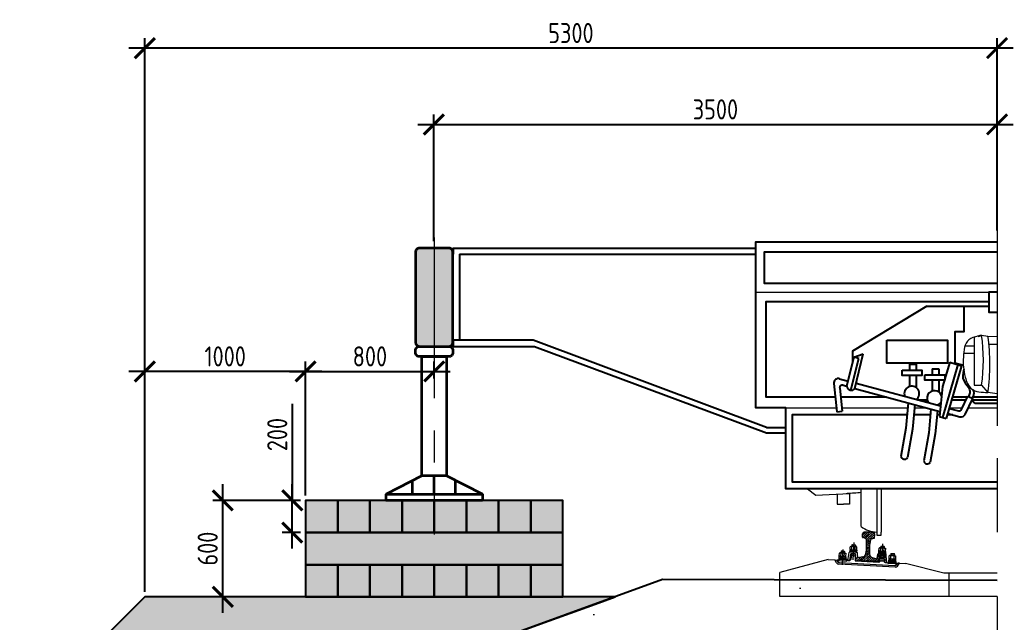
# Model space of a CAD drawing. Header units: millimetres. Extents: x -43929 to 22019, y 6537 to 66314.
# Drawn here: x -37753 to -31576, y 41404 to 45158 of the extents above; entities that cross this region are included whole.
import ezdxf

# ---------------------------------------------------------------- set-up
doc = ezdxf.new("R2010")
doc.units = ezdxf.units.MM
doc.set_wipeout_variables(frame=1)
doc.linetypes.add('CENTER', pattern=[16, 10, -2, 2, -2])
doc.linetypes.add('K5LT32768', pattern=[0])
for name, color, linetype, lineweight in [('1', 7, 'Continuous', 35), ('axes2', 40, 'CENTER', 13), ('dim', 4, 'Continuous', 15), ('hatch2', 7, 'Continuous', 9), ('line2', 7, 'Continuous', 18), ('line3', 7, 'Continuous', 25)]:
    doc.layers.add(name, color=color, linetype=linetype, lineweight=lineweight)
doc.layers.add('line1', color=5, linetype='Continuous', true_color=0x0000ff)
doc.styles.add('ГОСТ 2.304', font='CS_Gost2304.shx')
doc.dimstyles.new('СПДС', dxfattribs={"dimscale": 100, "dimtxt": 2.5, "dimasz": 2.5, "dimexe": 1.25, "dimexo": 0.625, "dimtad": 1, "dimdec": 0, "dimrnd": 0.001, "dimtxsty": 'ГОСТ 2.304', "dimblk": 'ARCHTICK', "dimblk1": 'ARCHTICK', "dimblk2": 'ARCHTICK', "dimcen": 2.5, "dimdle": 2, "dimadec": 0, "dimazin": 2, "dimtfac": 0.75, "dimtdec": 4, "dimtmove": 1, "dimatfit": 3, "dimfxl": 1, "dimtolj": 1, "dimarcsym": 1})
pattern_1 = [(132.0186, (-37752.278, 34535.874), (-7.076385, -6.375767), [])]

# ---------------------------------------------------------------- blocks, each defined once
blk = doc.blocks.new('опора под атригер 1')
at = {"layer": 'line3', "ltscale": 1000, "true_color": 0xffffff}
h = blk.add_hatch(color=7, dxfattribs=at)
h.dxf.hatch_style = 1
h.paths.add_polyline_path([(767281.9, 220197.3), (765681.9, 220197.3), (765681.9, 219597.3), (767281.9, 219597.3)])
at = {"layer": 'line3', "ltscale": 1000}
for points in [[(765681.9, 219997.3), (765881.9, 219997.3), (765881.9, 220197.3), (765681.9, 220197.3)], [(765881.9, 219997.3), (766081.9, 219997.3), (766081.9, 220197.3), (765881.9, 220197.3)], [(766081.9, 219997.3), (766281.9, 219997.3), (766281.9, 220197.3), (766081.9, 220197.3)], [(766281.9, 219997.3), (766481.9, 219997.3), (766481.9, 220197.3), (766281.9, 220197.3)], [(766481.9, 219997.3), (766681.9, 219997.3), (766681.9, 220197.3), (766481.9, 220197.3)], [(766681.9, 219997.3), (766881.9, 219997.3), (766881.9, 220197.3), (766681.9, 220197.3)], [(766881.9, 219997.3), (767081.9, 219997.3), (767081.9, 220197.3), (766881.9, 220197.3)], [(767081.9, 219997.3), (767281.9, 219997.3), (767281.9, 220197.3), (767081.9, 220197.3)], [(765681.9, 219797.3), (767281.9, 219797.3), (767281.9, 219997.3), (765681.9, 219997.3)], [(765681.9, 219597.3), (765881.9, 219597.3), (765881.9, 219797.3), (765681.9, 219797.3)], [(765881.9, 219597.3), (766081.9, 219597.3), (766081.9, 219797.3), (765881.9, 219797.3)], [(766081.9, 219597.3), (766281.9, 219597.3), (766281.9, 219797.3), (766081.9, 219797.3)], [(766281.9, 219597.3), (766481.9, 219597.3), (766481.9, 219797.3), (766281.9, 219797.3)], [(766481.9, 219597.3), (766681.9, 219597.3), (766681.9, 219797.3), (766481.9, 219797.3)], [(766681.9, 219597.3), (766881.9, 219597.3), (766881.9, 219797.3), (766681.9, 219797.3)], [(766881.9, 219597.3), (767081.9, 219597.3), (767081.9, 219797.3), (766881.9, 219797.3)], [(767081.9, 219597.3), (767281.9, 219597.3), (767281.9, 219797.3), (767081.9, 219797.3)]]:
    blk.add_lwpolyline(points, close=True, dxfattribs=at)
blk = doc.blocks.new('_ArchTick')
at = {"color": 0, "linetype": 'ByBlock', "const_width": 0.15}
blk.add_lwpolyline([(-0.5, -0.5), (0.5, 0.5)], dxfattribs=at)
blk = doc.blocks.new('*D169')
at = {"layer": 'Defpoints', "color": 0, "ltscale": 1000, "transparency": 16777216}
for p in [(-36058.3, 42167.7), (-35975.7, 42167.7), (-35975.7, 41967.7)]:
    blk.add_point(p, dxfattribs=at)
at = {"layer": 'dim', "color": 0, "lineweight": -2, "ltscale": 1000, "transparency": 16777216}
for p, q in [((-36058.3, 42769.3), (-36058.3, 42167.7)), ((-36058.3, 41867.7), (-36058.3, 42267.7)), ((-36007, 42167.7), (-36120.8, 42167.7)), ((-36007, 41967.7), (-36120.8, 41967.7))]:
    blk.add_line(p, q, dxfattribs=at)
at = {"layer": 'dim', "color": 0, "lineweight": -2, "ltscale": 1000, "transparency": 16777216, "xscale": 125, "yscale": 125, "zscale": 125}
for p, rotation in [((-36058.3, 42167.7), 90), ((-36058.3, 41967.7), 270)]:
    blk.add_blockref('_ArchTick', p, dxfattribs=dict(at, rotation=rotation))
at = {"layer": 'dim', "color": 0, "ltscale": 1000, "transparency": 16777216, "insert": (-36152, 42577.4), "char_height": 125, "attachment_point": 5, "rotation": 90, "style": 'ГОСТ 2.304'}
blk.add_mtext('\\A1;200', dxfattribs=at)
blk = doc.blocks.new('*D170')
at = {"layer": 'Defpoints', "color": 0, "ltscale": 1000, "transparency": 16777216}
for p in [(-36490.7, 42167.7), (-36058.3, 42167.7), (-36144.9, 41567.7)]:
    blk.add_point(p, dxfattribs=at)
at = {"layer": 'dim', "color": 0, "lineweight": -2, "ltscale": 1000, "transparency": 16777216}
for p, q in [((-36490.7, 41467.7), (-36490.7, 42267.7)), ((-36089.5, 42167.7), (-36553.2, 42167.7)), ((-36176.1, 41567.7), (-36553.2, 41567.7))]:
    blk.add_line(p, q, dxfattribs=at)
at = {"layer": 'dim', "color": 0, "lineweight": -2, "ltscale": 1000, "transparency": 16777216, "xscale": 125, "yscale": 125, "zscale": 125}
for p, rotation in [((-36490.7, 42167.7), 90), ((-36490.7, 41567.7), 270)]:
    blk.add_blockref('_ArchTick', p, dxfattribs=dict(at, rotation=rotation))
at = {"layer": 'dim', "color": 0, "ltscale": 1000, "transparency": 16777216, "insert": (-36584.5, 41867.7), "char_height": 125, "attachment_point": 5, "rotation": 90, "style": 'ГОСТ 2.304'}
blk.add_mtext('\\A1;600', dxfattribs=at)
blk = doc.blocks.new('*D171')
at = {"layer": 'Defpoints', "color": 0, "ltscale": 1000, "transparency": 16777216}
for p in [(-36975.7, 42970.1), (-35975.7, 42167.7), (-36975.7, 41567.7)]:
    blk.add_point(p, dxfattribs=at)
at = {"layer": 'dim', "color": 0, "lineweight": -2, "ltscale": 1000, "transparency": 16777216}
for p, q in [((-36975.7, 41598.9), (-36975.7, 43032.6)), ((-35975.7, 42198.9), (-35975.7, 43032.6)), ((-35875.7, 42970.1), (-37075.7, 42970.1))]:
    blk.add_line(p, q, dxfattribs=at)
at = {"layer": 'dim', "color": 0, "lineweight": -2, "ltscale": 1000, "transparency": 16777216, "xscale": 125, "yscale": 125, "zscale": 125, "rotation": 180}
blk.add_blockref('_ArchTick', (-36975.7, 42970.1), dxfattribs=at)
at = {"layer": 'dim', "color": 0, "lineweight": -2, "ltscale": 1000, "transparency": 16777216, "xscale": 125, "yscale": 125, "zscale": 125}
blk.add_blockref('_ArchTick', (-35975.7, 42970.1), dxfattribs=at)
at = {"layer": 'dim', "color": 0, "ltscale": 1000, "transparency": 16777216, "insert": (-36475.7, 43063.9), "char_height": 125, "attachment_point": 5, "style": 'ГОСТ 2.304'}
blk.add_mtext('\\A1;1000', dxfattribs=at)
blk = doc.blocks.new('*D172')
at = {"layer": 'Defpoints', "color": 0, "ltscale": 1000, "transparency": 16777216}
for p in [(-31675.7, 44507.1), (-31675.7, 43815.7), (-35178.4, 43750.2)]:
    blk.add_point(p, dxfattribs=at)
at = {"layer": 'dim', "color": 0, "lineweight": -2, "ltscale": 1000, "transparency": 16777216}
for p, q in [((-35178.4, 43781.4), (-35178.4, 44569.6)), ((-31675.7, 43846.9), (-31675.7, 44569.6)), ((-35278.4, 44507.1), (-31575.7, 44507.1))]:
    blk.add_line(p, q, dxfattribs=at)
at = {"layer": 'dim', "color": 0, "lineweight": -2, "ltscale": 1000, "transparency": 16777216, "xscale": 125, "yscale": 125, "zscale": 125, "rotation": 180}
blk.add_blockref('_ArchTick', (-35178.4, 44507.1), dxfattribs=at)
at = {"layer": 'dim', "color": 0, "lineweight": -2, "ltscale": 1000, "transparency": 16777216, "xscale": 125, "yscale": 125, "zscale": 125}
blk.add_blockref('_ArchTick', (-31675.7, 44507.1), dxfattribs=at)
at = {"layer": 'dim', "color": 0, "ltscale": 1000, "transparency": 16777216, "insert": (-33427.1, 44600.9), "char_height": 125, "attachment_point": 5, "style": 'ГОСТ 2.304'}
blk.add_mtext('\\A1;3500', dxfattribs=at)
blk = doc.blocks.new('*D173')
at = {"layer": 'Defpoints', "color": 0, "ltscale": 1000, "transparency": 16777216}
for p in [(-36975.7, 44982.3), (-31675.7, 44507.1), (-36975.7, 42970.1)]:
    blk.add_point(p, dxfattribs=at)
at = {"layer": 'dim', "color": 0, "lineweight": -2, "ltscale": 1000, "transparency": 16777216}
for p, q in [((-36975.7, 43001.4), (-36975.7, 45044.8)), ((-31675.7, 44538.4), (-31675.7, 45044.8)), ((-31575.7, 44982.3), (-37075.7, 44982.3))]:
    blk.add_line(p, q, dxfattribs=at)
at = {"layer": 'dim', "color": 0, "lineweight": -2, "ltscale": 1000, "transparency": 16777216, "xscale": 125, "yscale": 125, "zscale": 125, "rotation": 180}
blk.add_blockref('_ArchTick', (-36975.7, 44982.3), dxfattribs=at)
at = {"layer": 'dim', "color": 0, "lineweight": -2, "ltscale": 1000, "transparency": 16777216, "xscale": 125, "yscale": 125, "zscale": 125}
blk.add_blockref('_ArchTick', (-31675.7, 44982.3), dxfattribs=at)
at = {"layer": 'dim', "color": 0, "ltscale": 1000, "transparency": 16777216, "insert": (-34325.7, 45076), "char_height": 125, "attachment_point": 5, "style": 'ГОСТ 2.304'}
blk.add_mtext('\\A1;5300', dxfattribs=at)
blk = doc.blocks.new('аутр. стойка')
blk.add_wipeout([(780274.8, 203353.2), (780274.8, 203392.4), (780499.1, 203506.2), (780499.1, 204247.7), (780652.2, 204247.7), (780652.2, 203506.2), (780874.8, 203392.4), (780874.8, 203353.2)]).dxf.layer = 'hatch2'
at = {"layer": '1', "color": 5, "ltscale": 1000, "true_color": 0x0000ff}
for p, q in [((780444.5, 203478.5), (780444.5, 203392.4)), ((780578.3, 203506.2), (780578.3, 203392.4)), ((780712.2, 203475.5), (780712.2, 203392.4))]:
    blk.add_line(p, q, dxfattribs=at)
for points in [[(780499.1, 203506.2), (780652.2, 203506.2), (780652.2, 204247.7), (780499.1, 204247.7)], [(780274.8, 203353.2), (780874.8, 203353.2), (780874.8, 203392.4), (780274.8, 203392.4)]]:
    blk.add_lwpolyline(points, close=True, dxfattribs=at)
blk.add_lwpolyline([(780274.8, 203392.4), (780499.1, 203506.2), (780652.2, 203506.2), (780874.8, 203392.4)], dxfattribs=at)
blk = doc.blocks.new('*D174')
at = {"layer": 'Defpoints', "color": 0, "ltscale": 1000, "transparency": 16777216}
for p in [(-35175.7, 42970.1), (-35175.7, 42894.8), (-35975.7, 42167.7)]:
    blk.add_point(p, dxfattribs=at)
at = {"layer": 'dim', "color": 0, "lineweight": -2, "ltscale": 1000, "transparency": 16777216}
for p, q in [((-35975.7, 42198.9), (-35975.7, 43032.6)), ((-35175.7, 42926.1), (-35175.7, 43032.6)), ((-36075.7, 42970.1), (-35075.7, 42970.1))]:
    blk.add_line(p, q, dxfattribs=at)
at = {"layer": 'dim', "color": 0, "lineweight": -2, "ltscale": 1000, "transparency": 16777216, "xscale": 125, "yscale": 125, "zscale": 125, "rotation": 180}
blk.add_blockref('_ArchTick', (-35975.7, 42970.1), dxfattribs=at)
at = {"layer": 'dim', "color": 0, "lineweight": -2, "ltscale": 1000, "transparency": 16777216, "xscale": 125, "yscale": 125, "zscale": 125}
blk.add_blockref('_ArchTick', (-35175.7, 42970.1), dxfattribs=at)
at = {"layer": 'dim', "color": 0, "ltscale": 1000, "transparency": 16777216, "insert": (-35575.7, 43063.9), "char_height": 125, "attachment_point": 5, "style": 'ГОСТ 2.304'}
blk.add_mtext('\\A1;800', dxfattribs=at)

msp = doc.modelspace()

# ---------------------------------------------------------------- hatches: boundary and pattern name
h = msp.add_hatch()
h.set_pattern_fill('AR-CONC', scale=2, angle=40, style=0)
h.set_pattern_definition([(90, (-1966510.03, -619584.64), (299.614, 209.792), [38.1, -419.1]), (35, (-1966510.03, -619584.64), (-299.614, 247.408), [30.48, -335.28117]), (140.451445, (-1966485.07, -619567.15), (9e-06, 457.19999), [32.38002, -356.18049]), (86.1842, (-1966575.34, -619506.8), (469.36576, 284.07991), [57.15, -628.65]), (136.635558, (-1966536.23, -619483.13), (45.63934, 684.27969), [48.57005, -534.27122]), (31.18415, (-1966575.34, -619506.8), (45.63934, 684.27969), [45.71993, -502.91946]), (61, (-1966520.1, -619493.6), (363.75633, 38.23233), [38.1, -419.1]), (6, (-1966520.1, -619493.6), (-142.101284, 361.64349), [30.48, -335.28]), (111.451445, (-1966489.8, -619490.42), (221.65504, 399.875824), [32.38002, -356.179875]), (77.5, (-1966510.03, -619584.64), (-103.969848, 133.516467), [0, -331.216, 0, -340.36, 0, -336.55]), (47.5, (-1966510.03, -619584.64), (-26.416002, 239.387248), [0, -194.056, 0, -323.596, 0, -128.27]), (7.5, (-1966596.81, -619657.45), (215.101575, 165.534964), [0, -127, 0, -396.24, 0, -525.78]), (357.5, (-1966635.73, -619690.1), (194.259406, 229.38685), [0, -165.1, 0, -263.144, 0, -373.38])])
h.paths.add_polyline_path([(-37074.8, 39921.7), (-36474.8, 39921.7), (-36474.8, 40321.7), (-35874.8, 40321.7), (-35874.8, 40721.7), (-35274.8, 40721.7), (-35274.8, 41121.7), (-34515.2, 41398.6), (-34175.3, 41522.5), (-34051.5, 41567.7), (-36975.7, 41567.7), (-41715.6, 36827.8), (-41821.7, 36721.7), (-41274.8, 36721.7), (-41274.8, 37121.7), (-40674.8, 37121.7), (-40674.8, 37521.7), (-40074.8, 37521.7), (-40074.8, 37921.7), (-39474.8, 37921.7), (-39474.8, 38321.7), (-38874.8, 38321.7), (-38874.8, 38721.7), (-38274.8, 38721.7), (-38274.8, 39121.7), (-37674.8, 39121.7), (-37674.8, 39521.7), (-37074.8, 39521.7)])
at = {"layer": 'hatch2', "ltscale": 1000, "true_color": 0x000000}
h = msp.add_hatch(color=18, dxfattribs=at)
h.dxf.hatch_style = 1
h.paths.add_polyline_path([(-35059.2, 43712.7, 0.414214), (-35084.2, 43737.7), (-35175.7, 43737.7), (-35059.2, 43622.1)])
h.paths.add_polyline_path([(-35292.2, 43581.5), (-35292.2, 43309.7), (-35107.4, 43126.3), (-35084.2, 43126.3, 0.414214), (-35059.2, 43151.3), (-35059.2, 43350.2)])
at = {"layer": 'hatch2', "ltscale": 1000}
h = msp.add_hatch(color=2, dxfattribs=at)
h.dxf.hatch_style = 1
h.paths.add_polyline_path([(-35059.2, 43622.1), (-35175.7, 43737.7), (-35267.2, 43737.7, 0.414214), (-35292.2, 43712.7), (-35292.2, 43581.5), (-35059.2, 43350.2)])
h.paths.add_polyline_path([(-35292.2, 43309.7), (-35292.2, 43151.3, 0.414214), (-35267.2, 43126.3), (-35107.4, 43126.3)])
at = {"layer": 'hatch2', "ltscale": 5}
h = msp.add_hatch(dxfattribs=at)
h.set_pattern_fill('ANSI31', color=256, scale=3, angle=-2.9814, style=0)
h.set_pattern_definition([(42.0186, (-32672.34, 46808.7195), (-6.375767, 7.076385), [])])
h.paths.add_polyline_path([(-32473.2, 41970.5, 0.042681), (-32503, 41969.5, 0.365078), (-32511.8, 41960.1), (-32512.9, 41938.7, 0.340622), (-32511.2, 41936.2), (-32494.6, 41930.9, -0.301939), (-32488.1, 41922.6, -0.061945), (-32491.1, 41836.3, -0.317653), (-32511.3, 41815.7), (-32552.2, 41808.2, 0.347424), (-32555.5, 41804.5), (-32555.9, 41796.6, 0.414214), (-32554, 41794.5), (-32482.6, 41790.8)])
h = msp.add_hatch(dxfattribs=at)
h.set_pattern_fill('ANSI31', color=256, scale=3, angle=-2.9814, style=0)
h.set_pattern_definition([(42.0186, (-34928.776, 48841.097), (-6.375767, 7.076385), [])])
h.paths.add_polyline_path([(-32408.6, 41796.8, 0.347424), (-32411.5, 41800.9), (-32451.4, 41812.6, -0.317653), (-32469.3, 41835.2, -0.061945), (-32463.4, 41921.4, -0.301939), (-32456, 41928.8), (-32439, 41932.4, 0.340622), (-32437, 41934.7), (-32435.9, 41956.2, 0.365078), (-32443.7, 41966.4, 0.042681), (-32473.2, 41970.5), (-32482.6, 41790.8), (-32411.1, 41787.1, 0.414214), (-32409, 41788.9)])
h = msp.add_hatch(dxfattribs=at)
h.set_pattern_fill('ANSI31', color=256, scale=3, angle=87.0186, style=0)
h.set_pattern_definition(pattern_1)
h.paths.add_polyline_path([(-32403.4, 41838.2), (-32410.9, 41838.6, 0.385314), (-32416.1, 41834.3), (-32418.8, 41816.3, -0.245802), (-32420.5, 41814.1, 0.245802), (-32421, 41813.3), (-32422.3, 41805.1, 0.307453), (-32421.8, 41804.1), (-32410, 41800.5, 0.388939), (-32409, 41801.3), (-32405.3, 41825.4, -0.385314), (-32404.3, 41826.2), (-32404, 41826.2)])
h = msp.add_hatch(dxfattribs=at)
h.set_pattern_fill('ANSI31', color=256, scale=3, angle=87.0186, style=0)
h.set_pattern_definition(pattern_1)
h.paths.add_polyline_path([(-32365.2, 41831.7, 0.385314), (-32370, 41836.4), (-32377.4, 41836.8), (-32378.1, 41824.9), (-32377.8, 41824.8, -0.385314), (-32376.9, 41823.9), (-32375, 41783.4, 0.148634), (-32374.6, 41782.3, 0.107827), (-32371.3, 41781.4), (-32362.5, 41781, 0.443716), (-32361.4, 41782), (-32361.8, 41790.4, 0.224693), (-32362.2, 41791.1, -0.224693), (-32363.4, 41793.4)])
at = {"layer": 'hatch2'}
h = msp.add_hatch(dxfattribs=at)
h.set_pattern_fill('AR-CONC', color=256, scale=10)
h.set_pattern_definition([(50, (-1951615.1, -629356.2), (1821.8467, -159.3909), [190.5, -2095.5]), (355, (-1951615.1, -629356.2), (-352.4342, 1910.5685), [152.4, -1676.4058]), (100.45144, (-1951463.3, -629369.5), (1469.4125, 1751.1775), [161.9001, -1780.9024]), (46.1842, (-1951615.1, -628848.2), (2710.7904, -420.4233), [285.75, -3143.25]), (96.63556, (-1951389.3, -628883.2), (2374.0413, 2474.2612), [242.8502, -2671.356]), (351.18415, (-1951615.1, -628848.2), (2374.0413, 2474.2612), [228.5997, -2514.5973]), (21, (-1951361.1, -628975.2), (1516.1439, -1022.652), [190.5, -2095.5]), (326, (-1951361.1, -628975.2), (618.0203, 1841.8797), [152.4, -1676.4]), (71.451445, (-1951234.8, -629060.4), (2134.1642, 819.2277), [161.9001, -1780.8994]), (37.5, (-1951615.15, -629356.2), (30.88603, 845.55039), [0, -1656.08, 0, -1701.8, 0, -1682.75]), (7.5, (-1951615.15, -629356.2), (668.19663, 1001.80575), [0, -970.28, 0, -1617.98, 0, -641.35]), (327.5, (-1952181.6, -629356.2), (1355.90595, -57.28744), [0, -635, 0, -1981.2, 0, -2628.9]), (317.5, (-1952435.6, -629356.2), (1481.2918, 254.2649), [0, -825.5, 0, -1315.72, 0, -1866.9])])
h.paths.add_polyline_path([(-31675.7, 41669.2), (-33755.7, 41675.5), (-34675.7, 41340.1), (-34675.7, 41121.7), (-35274.8, 41121.7), (-35274.8, 40721.7), (-35874.8, 40721.7), (-35874.8, 40321.7), (-36474.8, 40321.7), (-36474.8, 39921.7), (-37074.8, 39921.7), (-37074.8, 39521.7), (-37674.8, 39521.7), (-37674.8, 39121.7), (-38274.8, 39121.7), (-38274.8, 38721.7), (-38874.8, 38721.7), (-38874.8, 38321.7), (-39474.8, 38321.7), (-39474.8, 37921.7), (-40074.8, 37921.7), (-40074.8, 37521.7), (-40674.8, 37521.7), (-40674.8, 37121.7), (-41274.8, 37121.7), (-41274.8, 36721.7), (-41874.8, 36721.7), (-43929.4, 35351.9), (-31675.7, 35351.9)])

# ---------------------------------------------------------------- linework, layer by layer
at = {"layer": '1', "color": 5, "ltscale": 1000, "true_color": 0x0000ff}
for p, q in [((-35059.2, 43737.7), (-35059.2, 43699.5)), ((-35059.2, 43165.7), (-35059.2, 43126.3))]:
    msp.add_line(p, q, dxfattribs=at)
for points in [[(-35267.2, 43126.3), (-35084.2, 43126.3, 0.414214), (-35059.2, 43151.3), (-35059.2, 43712.7, 0.414214), (-35084.2, 43737.7), (-35267.2, 43737.7, 0.414214), (-35292.2, 43712.7), (-35292.2, 43151.3, 0.414214)], [(-35267.2, 43126.3), (-35084.2, 43126.3, -0.414214), (-35059.2, 43101.3), (-35059.2, 43087.2, -0.414214), (-35084.2, 43062.2), (-35267.2, 43062.2, -0.414214), (-35292.2, 43087.2), (-35292.2, 43101.3, -0.414214)]]:
    msp.add_lwpolyline(points, format="xyb", close=True, dxfattribs=at)
at = {"layer": 'axes2', "ltscale": 200}
for p, q in [((-31675.7, 44208.3), (-31675.7, 44031.1)), ((-31675.7, 43050.3), (-31675.7, 42800.3)), ((-31675.7, 41569.4), (-31675.7, 35351.9))]:
    msp.add_line(p, q, dxfattribs=at)
at = {"layer": 'axes2', "color": 30, "ltscale": 100, "true_color": 0xff8000}
msp.add_line((-31675.7, 44031.1), (-31675.7, 41970.5), dxfattribs=at)
at = {"layer": 'hatch2', "ltscale": 5}
for p, q in [((-32512.9, 41938.7), (-32511.8, 41960.4)), ((-32437, 41934.7), (-32435.9, 41956.4)), ((-32589.1, 41863.5), (-32588.2, 41879.8)), ((-32583.2, 41882.4), (-32552, 41880.8)), ((-32579, 41863), (-32578.1, 41879.3)), ((-32578.2, 41890.6), (-32578.6, 41882.2)), ((-32578.2, 41890.6), (-32575.5, 41892.9)), ((-32575.5, 41892.9), (-32576.1, 41882)), ((-32575.5, 41892.9), (-32558.6, 41892)), ((-32566.4, 41905.4), (-32572, 41798)), ((-32558.6, 41892), (-32559.1, 41881.1)), ((-32556.2, 41889.4), (-32558.6, 41892)), ((-32556.2, 41889.4), (-32556.6, 41881)), ((-32494.6, 41930.9), (-32511.2, 41936.2)), ((-32456, 41928.8), (-32439, 41932.4)), ((-32399.2, 41881.2), (-32399.6, 41872.8)), ((-32399.2, 41881.2), (-32396.5, 41883.6)), ((-32396.5, 41883.6), (-32397.1, 41872.7)), ((-32396.5, 41883.6), (-32379.6, 41882.7)), ((-32387.3, 41897.6), (-32392.6, 41794.8)), ((-32379.6, 41882.7), (-32380.1, 41871.8)), ((-32377.2, 41880.1), (-32379.6, 41882.7)), ((-32377.2, 41880.1), (-32377.6, 41871.7)), ((-32658.8, 41819.7), (-32659.5, 41807)), ((-32613.9, 41817.4), (-32658.8, 41819.7)), ((-32657.8, 41819.7), (-32614.9, 41817.5)), ((-32656.6, 41822.5), (-32655.8, 41838.8)), ((-32621.7, 41811.4), (-32651.3, 41819.4)), ((-32650.7, 41841.4), (-32619.6, 41839.7)), ((-32646.6, 41821.9), (-32645.7, 41838.3)), ((-32645.6, 41851.2), (-32646.2, 41841.1)), ((-32645.6, 41851.2), (-32643, 41853.5)), ((-32645.6, 41851.2), (-32623.7, 41850)), ((-32643, 41853.5), (-32643.7, 41841)), ((-32643, 41853.5), (-32636, 41853.2)), ((-32634.1, 41862.2), (-32639.1, 41765.9)), ((-32636, 41853.2), (-32636.2, 41850.7)), ((-32633, 41853), (-32633.2, 41850.5)), ((-32633, 41853), (-32626, 41852.7)), ((-32626, 41852.7), (-32626.7, 41840.1)), ((-32623.7, 41850), (-32626, 41852.7)), ((-32625.8, 41820.9), (-32624.9, 41837.2)), ((-32625.1, 41818), (-32625.4, 41812.4)), ((-32623.7, 41850), (-32624.2, 41840)), ((-32621.3, 41817.8), (-32622, 41805)), ((-32615.7, 41820.3), (-32614.9, 41836.7)), ((-32614.5, 41804.6), (-32613.9, 41817.4)), ((-32600.9, 41805.8), (-32595.1, 41843.7)), ((-32591.2, 41860.8), (-32591.9, 41848)), ((-32591.9, 41848), (-32575.3, 41847.1)), ((-32584.1, 41854), (-32591.6, 41854.4)), ((-32546.3, 41858.5), (-32591.2, 41860.8)), ((-32590.4, 41794.7), (-32584.3, 41834.7)), ((-32589.9, 41847.9), (-32549, 41845.8)), ((-32549, 41845.8), (-32589.9, 41847.9)), ((-32584.1, 41854), (-32584.4, 41847.6)), ((-32584.3, 41860.4), (-32553.2, 41858.8)), ((-32554.4, 41846.1), (-32584.1, 41854)), ((-32554.1, 41852.4), (-32583.7, 41860.4)), ((-32556.8, 41834.2), (-32583.3, 41835.5)), ((-32581, 41835.4), (-32581.8, 41820.9)), ((-32580.6, 41847.4), (-32580.3, 41853)), ((-32575, 41824.1), (-32561.3, 41823.4)), ((-32559.1, 41834.3), (-32559.7, 41822.8)), ((-32558.4, 41820.4), (-32558.2, 41794)), ((-32558.2, 41861.9), (-32557.4, 41878.2)), ((-32557.6, 41859), (-32557.9, 41853.5)), ((-32554.7, 41808.9), (-32555.9, 41833.2)), ((-32553.8, 41858.8), (-32554.4, 41846.1)), ((-32554.4, 41846.1), (-32547, 41845.7)), ((-32554.1, 41852.4), (-32546.6, 41852.1)), ((-32548.2, 41861.4), (-32547.3, 41877.7)), ((-32547, 41845.7), (-32546.3, 41858.5)), ((-32543.4, 41822.8), (-32544.2, 41841)), ((-32541.1, 41811.3), (-32541.5, 41819.6)), ((-32418.8, 41816.3), (-32416.1, 41834.3)), ((-32412.2, 41851.5), (-32412.9, 41838.7)), ((-32412.9, 41838.7), (-32401.4, 41838.1)), ((-32412.9, 41838.7), (-32401.6, 41838.1)), ((-32405.1, 41844.7), (-32412.6, 41845.1)), ((-32367.3, 41849.1), (-32412.2, 41851.5)), ((-32411.2, 41851.4), (-32368.3, 41849.2)), ((-32410.9, 41838.6), (-32401.4, 41838.1)), ((-32410.1, 41854.2), (-32409.2, 41870.5)), ((-32409, 41801.3), (-32405.3, 41825.4)), ((-32405.1, 41844.7), (-32405.4, 41838.3)), ((-32405.3, 41851.1), (-32374.2, 41849.5)), ((-32375.4, 41836.7), (-32405.1, 41844.7)), ((-32375.1, 41843.1), (-32404.7, 41851.1)), ((-32404.3, 41826.2), (-32402, 41826.1)), ((-32404.2, 41873.1), (-32373, 41871.5)), ((-32403.4, 41838.2), (-32404, 41826.2)), ((-32401.1, 41843.6), (-32403, 41807.4)), ((-32401.9, 41827.8), (-32380, 41826.7)), ((-32401.6, 41838.1), (-32401.3, 41843.7)), ((-32400.8, 41850), (-32400.7, 41850.9)), ((-32400, 41853.7), (-32399.1, 41870)), ((-32398.6, 41843), (-32399.4, 41827.7)), ((-32398.3, 41849.4), (-32398.2, 41850.7)), ((-32381.9, 41838.5), (-32382.5, 41826.8)), ((-32381.5, 41844.8), (-32381.3, 41849.9)), ((-32379.4, 41837.8), (-32381, 41806.3)), ((-32380.1, 41825), (-32377.8, 41824.8)), ((-32377.4, 41836.8), (-32379.4, 41836.9)), ((-32379.2, 41852.6), (-32378.4, 41868.9)), ((-32378.6, 41849.7), (-32378.9, 41844.1)), ((-32377.4, 41836.8), (-32378.1, 41824.9)), ((-32370, 41836.4), (-32377.4, 41836.8)), ((-32375, 41783.4), (-32376.9, 41823.9)), ((-32374.8, 41849.5), (-32375.4, 41836.7)), ((-32375.4, 41836.7), (-32367.9, 41836.3)), ((-32375.1, 41843.1), (-32367.6, 41842.7)), ((-32369.2, 41852.1), (-32368.3, 41868.4)), ((-32367.9, 41836.3), (-32367.3, 41849.1)), ((-32363.4, 41793.4), (-32365.2, 41831.7)), ((-32347, 41806.3), (-32346.2, 41822.7)), ((-32341.2, 41825.2), (-32310, 41823.6)), ((-32337, 41805.8), (-32336.1, 41822.1)), ((-32336.1, 41835.1), (-32336.6, 41825)), ((-32336.1, 41835.1), (-32333.4, 41837.4)), ((-32336.1, 41835.1), (-32314.1, 41833.9)), ((-32333.4, 41837.4), (-32334.1, 41824.9)), ((-32333.4, 41837.4), (-32326.4, 41837.1)), ((-32326.4, 41837.1), (-32326.6, 41834.6)), ((-32323.4, 41836.9), (-32323.6, 41834.4)), ((-32323.4, 41836.9), (-32316.5, 41836.5)), ((-32316.5, 41836.5), (-32317.1, 41824)), ((-32314.1, 41833.9), (-32316.5, 41836.5)), ((-32316.2, 41804.7), (-32315.4, 41821.1)), ((-32314.1, 41833.9), (-32314.6, 41823.9)), ((-32306.1, 41804.2), (-32305.3, 41820.5)), ((-32725.7, 41799.4), (-33025.7, 41719.4)), ((-32725.7, 41799.4), (-32685, 41797.3)), ((-32673.5, 41778.9), (-32685, 41797.3)), ((-32685, 41797.3), (-32672.8, 41796.6)), ((-32665, 41784.2), (-32672.8, 41796.6)), ((-32666.9, 41789.4), (-32668, 41796.9)), ((-32663, 41796.6), (-32668, 41796.9)), ((-32662.6, 41793.9), (-32663, 41796.6)), ((-32662.6, 41793.9), (-32663, 41796.6)), ((-32661.7, 41793.1), (-32614.8, 41790.6)), ((-32661.7, 41793.1), (-32614.8, 41790.6)), ((-32659.8, 41801), (-32660.2, 41793)), ((-32309.2, 41752.7), (-32660, 41770.9)), ((-32659.5, 41807), (-32659.8, 41801)), ((-32659.8, 41801), (-32614.8, 41798.6)), ((-32659.5, 41807), (-32625, 41805.2)), ((-32659.5, 41780.9), (-32657.5, 41780.8)), ((-32657.5, 41780.8), (-32310.6, 41762.8)), ((-32651.6, 41813), (-32652, 41806.6)), ((-32651.6, 41813), (-32652, 41806.6)), ((-32622, 41805), (-32651.6, 41813)), ((-32648.2, 41806.4), (-32647.9, 41812)), ((-32625, 41805.2), (-32625, 41805.8)), ((-32614.5, 41804.6), (-32625, 41805.2)), ((-32622, 41805), (-32614.5, 41804.6)), ((-32614.8, 41798.6), (-32615.2, 41790.6)), ((-32614.5, 41804.6), (-32614.8, 41798.6)), ((-32609.4, 41792.3), (-32607.6, 41793.8)), ((-32594.3, 41793.1), (-32607.6, 41793.8)), ((-32604, 41794.7), (-32602.8, 41802.9)), ((-32603.1, 41793.5), (-32592.5, 41793)), ((-32583.3, 41817.3), (-32586, 41799.8)), ((-32556, 41794.6), (-32556.2, 41791.2)), ((-32554, 41794.5), (-32556, 41794.6)), ((-32555.9, 41796.6), (-32555.5, 41804.5)), ((-32555.3, 41791), (-32410.2, 41783.5)), ((-32554, 41794.5), (-32482.6, 41790.8)), ((-32541.9, 41810.3), (-32553.5, 41808)), ((-32511.3, 41815.7), (-32552.2, 41808.2)), ((-32411.1, 41787.1), (-32482.6, 41790.8)), ((-32451.4, 41812.6), (-32411.5, 41800.9)), ((-32422.3, 41805.1), (-32421, 41813.3)), ((-32421.6, 41804), (-32410.3, 41800.5)), ((-32409.1, 41787), (-32411.1, 41787.1)), ((-32409.1, 41787), (-32409.3, 41783.4)), ((-32409, 41788.9), (-32408.6, 41796.8)), ((-32404, 41812.4), (-32407, 41786.1)), ((-32378.8, 41790.6), (-32406.4, 41792)), ((-32404.4, 41804.2), (-32405, 41792.9)), ((-32402.9, 41808.8), (-32404.5, 41808.9)), ((-32404.3, 41805.6), (-32404.4, 41804.2)), ((-32404, 41791.9), (-32381.6, 41790.7)), ((-32381, 41807.7), (-32402.9, 41808.8)), ((-32387.1, 41814.3), (-32400.9, 41815)), ((-32380, 41802.9), (-32380.6, 41791.7)), ((-32379.9, 41804.4), (-32380, 41802.9)), ((-32379.6, 41806.7), (-32378.7, 41789)), ((-32362.5, 41781), (-32373.1, 41781.5)), ((-32371.2, 41781.4), (-32358.5, 41780.8)), ((-32361.8, 41790.4), (-32363.4, 41793.4)), ((-32361.4, 41782), (-32361.8, 41790.4)), ((-32354.9, 41777.7), (-32358.5, 41780.8)), ((-32353.1, 41777), (-32305.2, 41774.5)), ((-32350.2, 41784.9), (-32350.6, 41776.9)), ((-32305.7, 41774.5), (-32350.6, 41776.9)), ((-32349.9, 41790.8), (-32350.2, 41784.9)), ((-32350.2, 41784.9), (-32305.2, 41782.5)), ((-32349.2, 41803.6), (-32349.9, 41790.8)), ((-32349.9, 41790.8), (-32315.4, 41789)), ((-32342.1, 41796.8), (-32349.5, 41797.2)), ((-32304.3, 41801.3), (-32349.2, 41803.6)), ((-32348.2, 41803.6), (-32305.3, 41801.3)), ((-32342.1, 41796.8), (-32342.4, 41790.5)), ((-32342.1, 41796.8), (-32342.4, 41790.5)), ((-32312.4, 41788.9), (-32342.1, 41796.8)), ((-32312.1, 41795.3), (-32341.7, 41803.2)), ((-32338.6, 41790.3), (-32338.3, 41795.8)), ((-32315.6, 41801.9), (-32315.8, 41796.3)), ((-32315.4, 41789), (-32315.4, 41789.7)), ((-32304.9, 41788.5), (-32315.4, 41789)), ((-32311.8, 41801.7), (-32312.4, 41788.9)), ((-32312.4, 41788.9), (-32304.9, 41788.5)), ((-32312.1, 41795.3), (-32304.6, 41794.9)), ((-32308.6, 41762.7), (-32310.6, 41762.8)), ((-32305.2, 41782.5), (-32305.7, 41774.5)), ((-32304.9, 41788.5), (-32305.2, 41782.5)), ((-32304.9, 41788.5), (-32304.3, 41801.3)), ((-32304.2, 41775.2), (-32303.5, 41777.9)), ((-32303.5, 41777.9), (-32298.5, 41777.7)), ((-32302.8, 41765.3), (-32293.7, 41776.9)), ((-32300.4, 41770.3), (-32298.5, 41777.7)), ((-32294.9, 41759.2), (-32281.5, 41776.3)), ((-32281.5, 41776.3), (-32293.7, 41776.9)), ((-32281.5, 41776.3), (-32245.7, 41774.4)), ((-32005.7, 41714.4), (-32245.7, 41774.4)), ((-33025.7, 41569.4), (-33025.7, 41719.4)), ((-31675.7, 41714.4), (-32005.7, 41714.4)), ((-31975.1, 41714.4), (-31975.1, 41570)), ((-31675.7, 41569.4), (-33025.7, 41569.4))]:
    msp.add_line(p, q, dxfattribs=at)
for centre, radius, start, end in [((-32501.8, 41959.6), 10, 96.79455, 177.0186), ((-32482.3, 41795.8), 175, 87.0186, 96.79455), ((-32482.3, 41795.8), 175, 77.24265, 87.0186), ((-32445.9, 41956.7), 10, 357.0186, 77.24265), ((-32568.7, 41861.1), 20.6, 56.64078, 117.39642), ((-32510.4, 41938.5), 2.5, 177.0186, 252.25841), ((-32497.5, 41921.8), 9.5, 5.05386, 72.25841), ((-32836.7, 41891.8), 350, 350.8753, 5.05386), ((-32119.8, 41854.5), 350, 168.98334, 183.1619), ((-32454.1, 41919.5), 9.5, 101.77879, 168.98334), ((-32439.5, 41934.8), 2.5, 281.77879, 357.0186), ((-32635.3, 41839.1), 20.6, 236.64078, 297.39642), ((-32636.2, 41820), 20.6, 56.64078, 117.39642), ((-32590.1, 41842.9), 5, 87.0186, 171.30801), ((-32583.3, 41834.5), 1, 87.0186, 171.30801), ((-32575.4, 41816.1), 8, 87.0186, 171.30801), ((-32567.7, 41880.1), 20.6, 236.64078, 297.39642), ((-32561.4, 41820.4), 3, 0.59493, 87.0186), ((-32556.9, 41833.2), 1, 2.72919, 87.0186), ((-32549.2, 41840.8), 5, 2.72919, 87.0186), ((-32540.4, 41822.9), 3, 182.72919, 237.96785), ((-32542.5, 41819.5), 1, 2.72919, 57.96785), ((-32515.8, 41840.3), 25, 280.38487, 350.8753), ((-32444.3, 41836.6), 25, 183.1619, 253.65233), ((-32411.1, 41833.6), 5, 87.0186, 171.30801), ((-32404.3, 41825.2), 1, 87.0186, 171.30801), ((-32388.7, 41870.8), 20.6, 236.64078, 297.39642), ((-32389.7, 41851.7), 20.6, 56.64078, 117.39642), ((-32377.9, 41823.8), 1, 2.72919, 87.0186), ((-32370.2, 41831.5), 5, 2.72919, 87.0186), ((-32326.7, 41803.9), 20.6, 56.64078, 117.39642), ((-32659.1, 41787.9), 17, 212.0186, 267.0186), ((-32657, 41790.8), 10, 188.32853, 267.0186), ((-32659.1, 41787.9), 7, 212.0186, 267.0186), ((-32661.6, 41794.1), 1, 188.32853, 267.0186), ((-32661.6, 41794.1), 1, 188.32853, 267.0186), ((-32614.4, 41798.6), 8, 267.0186, 308.4976), ((-32603.1, 41794.5), 1, 171.30801, 267.0186), ((-32601.8, 41802.8), 1, 120.65352, 171.30801), ((-32603.8, 41806.2), 3, 300.65352, 351.30801), ((-32593.9, 41801), 8, 267.0186, 351.30801), ((-32592.4, 41795), 2, 267.0186, 351.30801), ((-32555.2, 41794), 3, 180.59493, 267.0186), ((-32553.9, 41796.5), 2, 177.0186, 267.0186), ((-32551.5, 41804.3), 4, 100.38487, 177.0186), ((-32553.7, 41809), 1, 182.72919, 281.05484), ((-32542.1, 41811.2), 1, 281.05484, 2.72919), ((-32421.3, 41805), 1, 171.30801, 252.98236), ((-32420, 41813.2), 1, 116.06935, 171.30801), ((-32421.8, 41816.8), 3, 296.06935, 351.30801), ((-32412.6, 41797), 4, 357.0186, 73.65233), ((-32411, 41789.1), 2, 267.0186, 357.0186), ((-32410, 41801.5), 1, 252.98236, 351.30801), ((-32410, 41786.5), 3, 267.0186, 353.44227), ((-32404, 41792.9), 1, 177.0186, 267.0186), ((-32403.4, 41804.1), 1, 106.73468, 177.0186), ((-32403.3, 41805.6), 1, 109.7792, 177.0186), ((-32401, 41812), 3, 87.0186, 173.44227), ((-32393.5, 41778.3), 30, 64.258, 109.7792), ((-32404, 41807.5), 1, 289.79257, 357.0186), ((-32393.8, 41772.2), 34.3, 67.30252, 106.73468), ((-32387.6, 41806.3), 8, 2.72919, 87.0186), ((-32381.6, 41791.7), 1, 267.0186, 357.0186), ((-32380, 41806.2), 1, 177.0186, 244.24463), ((-32381, 41802.9), 1, 357.0186, 67.30252), ((-32380.9, 41804.4), 1, 357.0186, 64.258), ((-32370.7, 41789.4), 8, 182.72919, 267.0186), ((-32373, 41783.5), 2, 182.72919, 267.0186), ((-32362.4, 41782), 1, 267.0186, 2.72919), ((-32352.9, 41780), 3, 229.39721, 267.0186), ((-32325.7, 41823), 20.6, 236.64078, 297.39642), ((-32310.1, 41772.7), 10, 267.0186, 345.70867), ((-32308.3, 41769.7), 17, 267.0186, 322.0186), ((-32308.3, 41769.7), 7, 267.0186, 322.0186), ((-32305.1, 41775.5), 1, 267.0186, 345.70867)]:
    msp.add_arc(centre, radius, start, end, dxfattribs=at)
for points in [[(-32578.1, 41879.3), (-32583.2, 41882.4), (-32588.2, 41879.8)], [(-32557.4, 41878.2), (-32552, 41880.8), (-32547.3, 41877.7)], [(-32646.6, 41821.9), (-32651.9, 41819.4), (-32656.6, 41822.5)], [(-32645.7, 41838.3), (-32650.7, 41841.4), (-32655.8, 41838.8)], [(-32625.8, 41820.9), (-32620.8, 41817.8), (-32615.7, 41820.3)], [(-32624.9, 41837.2), (-32619.6, 41839.7), (-32614.9, 41836.7)], [(-32579, 41863), (-32584.3, 41860.4), (-32589.1, 41863.5)], [(-32558.2, 41861.9), (-32553.2, 41858.8), (-32548.2, 41861.4)], [(-32400, 41853.7), (-32405.3, 41851.1), (-32410.1, 41854.2)], [(-32399.1, 41870), (-32404.2, 41873.1), (-32409.2, 41870.5)], [(-32379.2, 41852.6), (-32374.2, 41849.5), (-32369.2, 41852.1)], [(-32378.4, 41868.9), (-32373, 41871.5), (-32368.3, 41868.4)], [(-32336.1, 41822.1), (-32341.2, 41825.2), (-32346.2, 41822.7)], [(-32315.4, 41821.1), (-32310, 41823.6), (-32305.3, 41820.5)], [(-32337, 41805.8), (-32342.3, 41803.3), (-32347, 41806.3)], [(-32316.2, 41804.7), (-32311.2, 41801.6), (-32306.1, 41804.2)]]:
    msp.add_spline(points, degree=3, dxfattribs=at)
at = {"layer": 'line1', "color": 5, "ltscale": 1000, "true_color": 0x0000ff}
for p, q in [((-35059.2, 43737.7), (-33175.7, 43737.7)), ((-35059.2, 43126.3), (-34551.8, 43126.3)), ((-34551.8, 43126.3), (-33109.8, 42587.2)), ((-33109.8, 42587.2), (-32989.4, 42587.2))]:
    msp.add_line(p, q, dxfattribs=at)
at = {"layer": 'line1', "ltscale": 1000}
msp.add_lwpolyline([(-31675.7, 42238.8), (-32989.4, 42238.8), (-32989.4, 42742.8), (-33175.7, 42742.8), (-33175.7, 43777.3), (-31675.7, 43777.3)], dxfattribs=at)
at = {"layer": 'line2', "ltscale": 1000}
for p, q in [((-33175.7, 43464.5), (-31675.7, 43464.5)), ((-31817.2, 43184.1), (-31817.2, 42884.6)), ((-31771.9, 43196.3), (-31732.3, 43190.2)), ((-31732.3, 43190.2), (-31675.7, 43188.6)), ((-31874.8, 43130.1), (-31817.2, 43130.1)), ((-31726.4, 43139.8), (-31675.7, 43139)), ((-31883.6, 43083.6), (-31817.2, 43083.6)), ((-31817.2, 42884.6), (-31771.9, 42884.6)), ((-31771.9, 42884.6), (-31732.3, 42839.3)), ((-31675.7, 42831.6), (-31732.3, 42839.3)), ((-32989.4, 42742.8), (-32674.8, 42742.8)), ((-32641.2, 42742.8), (-32230.9, 42742.8)), ((-32189.7, 42742.8), (-32109.4, 42742.8)), ((-31972.4, 42742.8), (-31891.8, 42742.8)), ((-31854.7, 42742.8), (-31675.7, 42742.8))]:
    msp.add_line(p, q, dxfattribs=at)
at = {"layer": 'line2', "linetype": 'K5LT32768', "lineweight": 18}
for p, q in [((-32854.1, 42238.8), (-32803.2, 42199.7)), ((-32803.2, 42199.7), (-32593.8, 42211)), ((-32520.2, 42004.6), (-32520.2, 42238.8)), ((-32424, 42238.8), (-32424, 41970.7)), ((-32395.7, 42238.8), (-32395.7, 41970.7))]:
    msp.add_line(p, q, dxfattribs=at)
at = {"layer": 'line2', "linetype": 'Continuous', "lineweight": 0}
for points in [[(-32669.9, 42206.9), (-32669.9, 42143.4), (-32631.5, 42143.4)], [(-32614.1, 42209.9), (-32593, 42209.9), (-32593, 42143.4), (-32631.5, 42143.4)]]:
    msp.add_lwpolyline(points, dxfattribs=at)
at = {"layer": 'line2', "linetype": 'K5LT32768', "lineweight": 18}
msp.add_lwpolyline([(-32424, 41970.7), (-32424, 41952.4), (-32395.7, 41952.4), (-32395.7, 41970.7)], dxfattribs=at)
at = {"layer": 'line2', "ltscale": 1000}
for centre, major_axis, start_param, end_param in [((-32827.5, 43040.2), (0, 1067), 4.565991, 4.858787), ((-33017.1, 43014.7), (0, 1296.7), 4.576665, 4.848113)]:
    msp.add_ellipse(centre, major_axis=major_axis, ratio=1, start_param=start_param, end_param=end_param, dxfattribs=at)
at = {"layer": 'line2', "linetype": 'Continuous', "lineweight": 0, "extrusion": (0, 0, -1)}
msp.add_ellipse((-32636.4, 42340.9), major_axis=(362.8, 0), ratio=0.361331, start_param=1.244856, end_param=1.494712, dxfattribs=at)
at = {"layer": 'line2', "linetype": 'K5LT32768', "lineweight": 18}
msp.add_ellipse((-32418.8, 42138.7), major_axis=(0, 168.1), ratio=1, start_param=2.493984, end_param=3.110616, dxfattribs=at)
at = {"layer": 'line2', "ltscale": 1000}
msp.add_open_spline([(-31794.6, 43190.2), (-31815.6, 43184.9), (-31875.4, 43169.7), (-31888.9, 43050.1), (-31883.9, 42951.4), (-31839.6, 42842), (-31770.6, 42840.3), (-31732.3, 42839.3)], degree=3, knots=[0, 0, 0, 0, 2.91229, 8.299959, 14.273276, 18.265675, 23.251592, 23.251592, 23.251592, 23.251592], dxfattribs=at)
at = {"layer": 'line3', "color": 9, "ltscale": 1000, "true_color": 0xb7b7b7}
for p, q in [((-35019.1, 43699.5), (-35019.1, 43165.7)), ((-35019.1, 43699.5), (-33175.7, 43699.5)), ((-32113.1, 43376.5), (-31727.6, 43376.5)), ((-31794.6, 43190.2), (-31771.9, 43196.3)), ((-34561.3, 43165.7), (-35059.2, 43165.7)), ((-33109.8, 42621), (-34561.3, 43165.7)), ((-32609.1, 42877.8), (-32564.4, 43062.6)), ((-32565.4, 43058.3), (-32507.8, 43079.5)), ((-32536.1, 43051.2), (-32565.4, 43058.3)), ((-32559.9, 42864.5), (-32507.8, 43079.5)), ((-32584.2, 42852.8), (-32536.1, 43051.2)), ((-31920.3, 43013.3), (-32015.4, 42683.4)), ((-31970.1, 43028.6), (-32014.3, 42875.5)), ((-31896.5, 43006), (-31991.5, 42676.5)), ((-31970.1, 43028.6), (-31896.5, 43006)), ((-32691.2, 42894.8), (-32672.4, 42719.8)), ((-32655.7, 42925.1), (-32601.3, 42910.4)), ((-32633.1, 42884.3), (-32609.1, 42877.8)), ((-32552, 42897.1), (-32027.1, 42755.2)), ((-32014.3, 42875.5), (-32034.2, 42688.8)), ((-32654.4, 42866.1), (-32639.1, 42723.4)), ((-32559.9, 42864.5), (-32030.7, 42721.5)), ((-31895.9, 42734.2), (-31856.9, 42816.1)), ((-31856.9, 42816.1), (-31826.7, 42801.7)), ((-32107.6, 42786.5), (-32139.3, 42785.3)), ((-31899.3, 42794.2), (-31958.2, 42792)), ((-31873.6, 42703.1), (-31826.7, 42801.7)), ((-31675.7, 42771.4), (-31811.5, 42771.4)), ((-32672.4, 42719.8), (-32639.1, 42723.4)), ((-32034.2, 42688.8), (-31991.5, 42676.5)), ((-31982.3, 42708.4), (-31906.6, 42688)), ((-31973, 42740.6), (-31915.7, 42725.1)), ((-33109.8, 42621), (-32989.4, 42621))]:
    msp.add_line(p, q, dxfattribs=at)
for points in [[(-31675.7, 43517.3), (-33121.4, 43517.3), (-33121.4, 43714.4), (-31675.7, 43714.4)], [(-31675.7, 43464.5), (-31727.6, 43464.5), (-31727.6, 43338.1), (-31675.7, 43338.1)], [(-31727.6, 43402.6), (-33114.2, 43402.6), (-33114.2, 42811.2), (-32682.2, 42811.2)], [(-32113.1, 43376.5), (-32574.2, 43096.1), (-32574.2, 43022)], [(-31881.5, 43376.5), (-31881.5, 43217.5), (-31937.5, 43217.5), (-31937.5, 43024.8), (-31885.3, 43009.7)], [(-32220.1, 43014.5), (-32220.1, 42978.5)], [(-32220.1, 43014.5), (-32179.1, 43014.5)], [(-32179.1, 43014.5), (-32179.1, 42978.5)], [(-32220.1, 42945.2), (-32220.1, 42876.5)], [(-32179.1, 42945.2), (-32179.1, 42870)], [(-32078.3, 42986), (-32078.3, 42950)], [(-32078.3, 42986), (-32037.3, 42986)], [(-32037.3, 42986), (-32037.3, 42950)], [(-32078.3, 42916.8), (-32078.3, 42848)], [(-32037.3, 42916.8), (-32037.3, 42841.5)], [(-32648.5, 42811.2), (-32362.6, 42811.2)], [(-31952.7, 42811.2), (-31859.3, 42811.2)], [(-31826.3, 42811.2), (-31675.7, 42811.2)], [(-32228, 42774.8), (-32242.3, 42616.3), (-32273.6, 42441.4)], [(-32187.8, 42764), (-32201.6, 42610.8), (-32233.3, 42434.1)], [(-32171.4, 42794.2), (-32109.9, 42794.2)], [(-32043.6, 42761.9), (-32043.8, 42759.7)], [(-31957.6, 42794.2), (-31867.3, 42794.2)], [(-31830.3, 42794.2), (-31675.7, 42794.2)], [(-32234.7, 42700), (-32950.1, 42700), (-32950.1, 42283.4), (-31675.7, 42283.4)], [(-32090.3, 42700), (-32193.6, 42700)], [(-32087, 42736.7), (-32100.5, 42587.8), (-32131.8, 42412.9)], [(-32046.9, 42725.9), (-32059.8, 42582.3), (-32091.5, 42405.7)], [(-32033, 42700), (-32049.2, 42700)], [(-31951.2, 42700), (-31984.7, 42700)]]:
    msp.add_lwpolyline(points, dxfattribs=at)
for points in [[(-32361, 43163.9), (-31983, 43163.9), (-31983, 43021.4), (-32361, 43021.4)], [(-32266.8, 42978.5), (-32142.7, 42978.5), (-32142.7, 42945.2), (-32266.8, 42945.2)], [(-32125, 42950), (-32000.9, 42950), (-32000.9, 42916.8), (-32125, 42916.8)]]:
    msp.add_lwpolyline(points, close=True, dxfattribs=at)
at = {"layer": 'line3', "ltscale": 1000}
for points in [[(-31676, 41669.2), (-33755.7, 41675.5), (-35274.8, 41121.7), (-35274.8, 41121.7)], [(-38274.8, 39121.7), (-37674.8, 39121.7), (-37674.8, 39521.7), (-37074.8, 39521.7), (-37074.8, 39921.7), (-36474.8, 39921.7), (-36474.8, 40321.7), (-35874.8, 40321.7), (-35874.8, 40721.7), (-35274.8, 40721.7), (-35274.8, 41121.7), (-34515.2, 41398.6), (-34175.3, 41522.5), (-34051.5, 41567.7), (-34051.5, 41567.7), (-36975.7, 41567.7), (-41715.6, 36827.8)]]:
    msp.add_lwpolyline(points, dxfattribs=at)
at = {"layer": 'line3', "color": 9, "ltscale": 1000, "true_color": 0xb7b7b7}
for centre, radius, start, end in [((-32206.1, 42832.1), 46.5, 308.63391, 201.11778), ((-32064.3, 42803.6), 46.5, 19.06853, 217.60447), ((-32064.3, 42803.6), 46.5, 292.14722, 328.71771), ((-32252.2, 42444.9), 21.7, 189.3676, 330.30562), ((-32110.4, 42416.4), 21.7, 189.3676, 330.30562)]:
    msp.add_arc(centre, radius, start, end, dxfattribs=at)
for centre, major_axis, start_param, end_param in [((-32663, 42897.8), (0, 28.3), 6.019219, 7.961163), ((-32637.6, 42867.9), (0, 17), 6.019219, 7.961163), ((-32582.2, 42879.7), (0, 27), 1.639705, 4.115548), ((-31801.2, 42796.8), (0, 27.5), 1.666186, 2.754717), ((-31911.2, 42741.5), (0, 17), 2.877626, 4.268367), ((-31899.2, 42715.3), (0, 28.3), 2.877626, 4.268367)]:
    msp.add_ellipse(centre, major_axis=major_axis, ratio=1, start_param=start_param, end_param=end_param, dxfattribs=at)
for points, knots in [([(-31883, 42982.4), (-31889.8, 42954.1), (-31896, 42914.9), (-31834.3, 42860.5), (-31847.1, 42828.8), (-31853.1, 42814.3)], [0, 0, 0, 0, 0.372939, 0.711969, 1, 1, 1, 1]), ([(-31827.2, 42856.9), (-31825.3, 42853.6), (-31816.4, 42835.2), (-31823.5, 42817.6), (-31829.6, 42803.1)], [0.6507981, 0.6507981, 0.6507981, 0.6507981, 0.711969, 1, 1, 1, 1])]:
    msp.add_open_spline(points, degree=3, knots=knots, dxfattribs=at)

# ---------------------------------------------------------------- block references
at = {"layer": 'line3'}
msp.add_blockref('опора под атригер 1', (-801657.6, -178029.7), dxfattribs=at)

# ---------------------------------------------------------------- dimensions: what is measured, and where the dimension line sits
at = {"layer": 'dim', "ltscale": 1000}
for base, p1, p2, picture, middle in [((-36975.7, 44982.3), (-31675.7, 44507.1), (-36975.7, 42970.1), '*D173', (-34325.7, 45076)), ((-36975.7, 42970.1), (-35975.7, 42167.7), (-36975.7, 41567.7), '*D171', (-36475.7, 43063.9))]:
    dim = msp.add_linear_dim(base=base, p1=p1, p2=p2, dimstyle='СПДС', override={"dimscale": 50, "dimlfac": 1, "dimtxsty": 'ГОСТ 2.304', "dimblk1": 'ArchTick', "dimblk2": 'ArchTick', "dimsah": 1, "dimfxl": 1.25, "dimtolj": 1}, dxfattribs=at)
    dim.commit()
    dim.dimension.update_dxf_attribs({"geometry": picture, "text_midpoint": middle})
dim = msp.add_linear_dim(base=(-31675.7, 44507.1), p1=(-35178.4, 43750.2), p2=(-31675.7, 43815.7), text='3500', dimstyle='СПДС', override={"dimscale": 50, "dimlfac": 1, "dimtxsty": 'ГОСТ 2.304', "dimblk1": 'ArchTick', "dimblk2": 'ArchTick', "dimsah": 1, "dimfxl": 1.25, "dimtolj": 1}, dxfattribs=at)
dim.commit()
dim.dimension.update_dxf_attribs({"geometry": '*D172', "text_midpoint": (-33427.1, 44600.9)})
dim = msp.add_linear_dim(base=(-36058.3, 42167.7), p1=(-35975.7, 41967.7), p2=(-35975.7, 42167.7), angle=90, dimstyle='СПДС', override={"dimscale": 50, "dimlfac": 1, "dimtxsty": 'ГОСТ 2.304', "dimblk1": 'ArchTick', "dimblk2": 'ArchTick', "dimsah": 1, "dimfxl": 1.25, "dimtolj": 1}, dxfattribs=at)
dim.commit()
dim.dimension.update_dxf_attribs({"geometry": '*D169', "text_midpoint": (-36143.6, 42577.4), "dimtype": 160})
dim = msp.add_linear_dim(base=(-36490.7, 42167.7), p1=(-36144.9, 41567.7), p2=(-36058.3, 42167.7), angle=90, dimstyle='СПДС', override={"dimscale": 50, "dimlfac": 1, "dimtxsty": 'ГОСТ 2.304', "dimblk1": 'ArchTick', "dimblk2": 'ArchTick', "dimsah": 1, "dimfxl": 1.25, "dimtolj": 1}, dxfattribs=at)
dim.commit()
dim.dimension.update_dxf_attribs({"geometry": '*D170', "text_midpoint": (-36584.5, 41867.7)})

# ---------------------------------------------------------------- next in the draw order: block references
at = {"layer": '1', "xscale": -1}
msp.add_blockref('аутр. стойка', (745399.9, -161185.5), dxfattribs=at)

# ---------------------------------------------------------------- next in the draw order: linework, layer by layer
at = {"layer": 'axes2', "color": 30, "ltscale": 100, "true_color": 0xff8000}
msp.add_line((-35175.7, 43803.2), (-35175.7, 41955.2), dxfattribs=at)

# ---------------------------------------------------------------- next in the draw order: dimensions: what is measured, and where the dimension line sits
at = {"layer": 'dim', "ltscale": 1000}
dim = msp.add_linear_dim(base=(-35175.7, 42970.1), p1=(-35975.7, 42167.7), p2=(-35175.7, 42894.8), dimstyle='СПДС', override={"dimscale": 50, "dimlfac": 1, "dimtxsty": 'ГОСТ 2.304', "dimblk1": 'ArchTick', "dimblk2": 'ArchTick', "dimsah": 1, "dimfxl": 1.25, "dimtolj": 1}, dxfattribs=at)
dim.commit()
dim.dimension.update_dxf_attribs({"geometry": '*D174', "text_midpoint": (-35575.7, 43063.9)})

doc.saveas('drawing.dxf')
